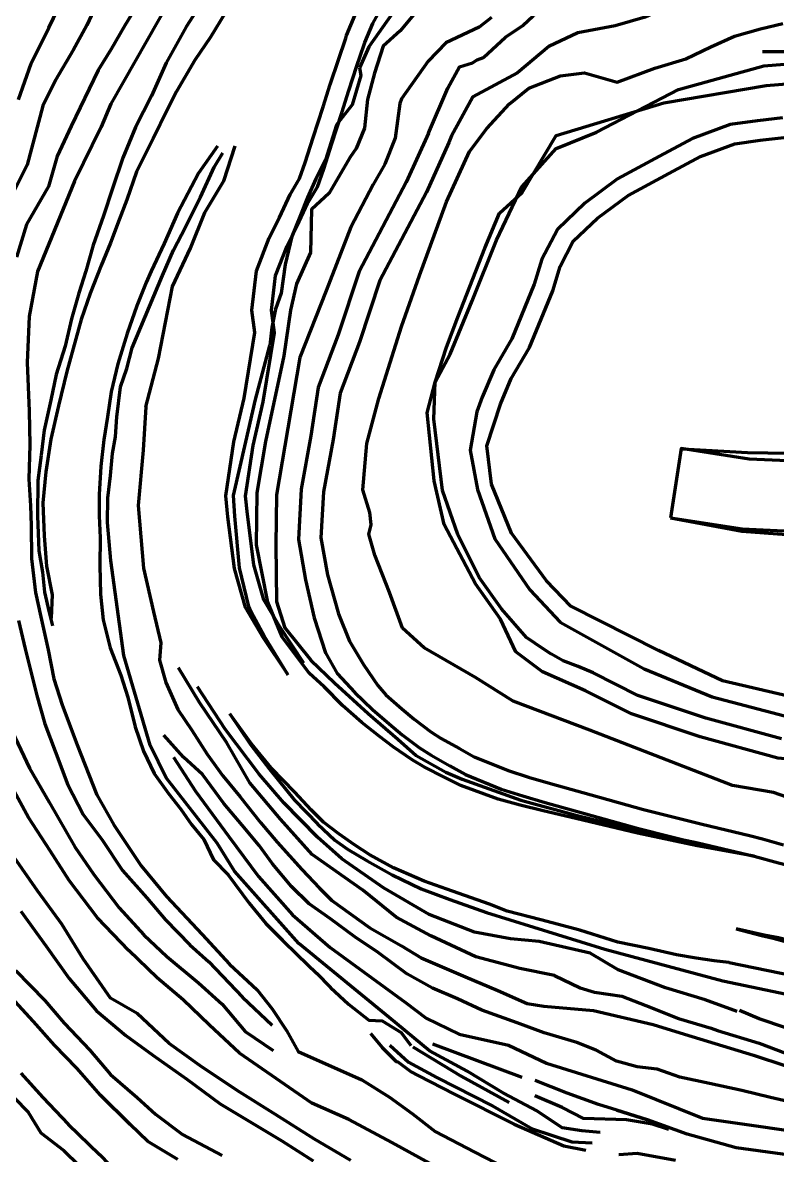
# Model space of a CAD drawing. Extents: x 334605 to 338795, y 3217454 to 3219673.
# Drawn here: x 334763.6 to 335033, y 3219003.6 to 3219407.8 of the extents above; entities that cross this region are included whole.
import ezdxf

# ---------------------------------------------------------------- set-up
doc = ezdxf.new("R2010")
doc.units = 0
doc.header["$MEASUREMENT"] = 0
for name, color, linetype, true_color in [('CREST', 5, 'Continuous', 0x0000ff), ('RAMP', 14, 'Continuous', 0xac0000), ('RED', 176, 'Continuous', 0x00008b), ('TOE', 94, 'Continuous', 0x00ac00)]:
    doc.layers.add(name, color=color, linetype=linetype, true_color=true_color)

msp = doc.modelspace()

# ---------------------------------------------------------------- linework, layer by layer
at = {"layer": 'CREST', "color": 5, "lineweight": 100, "true_color": 0x0000ff}
for points in [[(334805.842, 3219416.431, 1663.867), (334800.023, 3219406.882, 1663.695), (334795.171, 3219398.383, 1663.309), (334790.519, 3219390.845, 1664.332), (334780.926, 3219370.923, 1664.68), (334775.869, 3219360.172, 1664.994), (334772.815, 3219349.342, 1664.929), (334764.945, 3219335.773, 1664.044), (334761.391, 3219324.1, 1664.388)], [(334762.095, 3219380.389, 1679.013), (334766.603, 3219393.307, 1679.965), (334772.849, 3219406.017, 1681.055), (334777.982, 3219416.672, 1680.869)], [(334829.112, 3219417.591, 1649.054), (334821.93, 3219406.31, 1648.906), (334814.834, 3219393.536, 1648.738), (334809.567, 3219381.678, 1649.426), (334803.895, 3219370.502, 1648.887), (334799.378, 3219359.611, 1649.249), (334795.582, 3219348.688, 1648.825), (334792.401, 3219338.945, 1648.866), (334788.748, 3219328.397, 1648.781), (334786.059, 3219319.171, 1648.445), (334783.637, 3219311.308, 1648.549), (334780.984, 3219302.102, 1648.46), (334778.766, 3219292.402, 1647.705), (334775.493, 3219282.233, 1647.999), (334773.653, 3219273.116, 1648.262), (334771.299, 3219262.348, 1648.638), (334770.154, 3219253.524, 1648.297), (334769.011, 3219244.473, 1648.774), (334768.833, 3219231.794, 1648.872), (334769.357, 3219219.397, 1648.733), (334770.647, 3219211.707, 1648.711), (334771.394, 3219204.642, 1648.666), (334773.025, 3219197.377, 1648.679), (334774.166, 3219192.59, 1648.545)], [(334858.064, 3219175.394, 1633.41), (334849.437, 3219188.439, 1633.41), (334844.251, 3219197.115, 1633.41), (334843.14, 3219199.119, 1633.41), (334839.192, 3219213, 1633.41), (334836.862, 3219231.501, 1633.41), (334836.05, 3219239, 1633.41), (334838.933, 3219258.231, 1633.41), (334842.599, 3219273.871, 1633.41), (334846.435, 3219297.209, 1633.41), (334845.395, 3219305.183, 1633.41), (334847.013, 3219319.283, 1633.41), (334851.52, 3219331.072, 1633.41), (334855.219, 3219338.353, 1633.41), (334859.033, 3219346.559, 1633.41), (334862.384, 3219352.222, 1633.41), (334864.396, 3219357.945, 1633.41), (334867.321, 3219366.916, 1633.41), (334870.847, 3219377.841, 1633.41), (334873.35, 3219385.766, 1633.41), (334876.264, 3219394.598, 1633.41), (334878.872, 3219402.304, 1633.41), (334879.175, 3219403.219, 1633.41), (334882.241, 3219410.63, 1633.41)], [(334903.777, 3219411.455, 1621.672), (334898.36, 3219404.907, 1621.552), (334892.269, 3219399.429, 1621.274), (334889.13, 3219389.82, 1620.455), (334886.635, 3219380.41, 1620.445), (334885.61, 3219370.234, 1620.588), (334882.639, 3219362.888, 1620.518), (334880.461, 3219359.793, 1620.327), (334872.997, 3219346.967, 1619.981), (334866.702, 3219341.195, 1619.526), (334866.363, 3219325.807, 1619.168), (334861.365, 3219314.623, 1619.656), (334859.234, 3219305.242, 1618.41), (334856.842, 3219288.979, 1618.41), (334850.262, 3219258.332, 1618.41), (334847.14, 3219240.017, 1618.41), (334846.887, 3219221.447, 1618.41), (334851.01, 3219201.031, 1618.41), (334856.103, 3219188.616, 1618.41), (334865.883, 3219175.694, 1618.41)], [(334924.133, 3219393.45, 1607.013), (334925.842, 3219394.59, 1606.71), (334928.041, 3219395.434, 1606.21), (334935.872, 3219402.646, 1605.914), (334942.08, 3219406.781, 1605.864), (334945.771, 3219410.305, 1606.296), (334946.942, 3219411.289, 1606.103)], [(335046.195, 3219127.982, 1588.58), (335031.595, 3219133.094, 1588.41), (335016.956, 3219135.64, 1588.41), (334966.038, 3219155.371, 1588.41), (334938.619, 3219165.641, 1588.41), (334925.219, 3219174.104, 1588.41), (334906.883, 3219184.683, 1588.41), (334899.125, 3219191.736, 1588.41), (334894.541, 3219204.43, 1588.41), (334889.252, 3219217.83, 1588.41), (334887.136, 3219225.235, 1588.41), (334887.944, 3219228.68, 1588.41), (334887.489, 3219232.992, 1588.41), (334885.02, 3219241.103, 1588.41), (334886.432, 3219257.703, 1588.41), (334890.665, 3219273.727, 1588.41), (334898.828, 3219299.425, 1588.41), (334905.177, 3219317.565, 1588.41), (334914.885, 3219343.847, 1588.41), (334923.021, 3219361.805, 1588.41), (334929.297, 3219370.053, 1588.41), (334937.314, 3219378.898, 1588.41), (334944.224, 3219384.427, 1588.41), (334955.558, 3219388.849, 1588.41), (334964.127, 3219389.955, 1588.41), (334975.736, 3219386.638, 1588.41), (334989.281, 3219391.614, 1588.41), (335000.338, 3219394.931, 1588.41), (335009.185, 3219399.167, 1588.41), (335017.715, 3219403.035, 1588.41), (335027.006, 3219405.69, 1588.41), (335034.935, 3219407.573, 1588.41)], [(334980.936, 3219161.108, 1573.41), (334964.537, 3219169.327, 1573.41), (334949.178, 3219176.183, 1573.41), (334939.652, 3219183.235, 1573.41), (334934.098, 3219194.962, 1573.41), (334925.194, 3219207.6, 1573.41), (334913.997, 3219228.798, 1573.41), (334910.471, 3219244.313, 1573.41), (334908.003, 3219268.644, 1573.41), (334910.853, 3219279.553, 1573.41), (334916.213, 3219289.544, 1573.41), (334924.006, 3219308.593, 1573.41), (334932.664, 3219330.24, 1573.41), (334941.756, 3219349.288, 1573.41), (334954.04, 3219362.958, 1573.41), (334968.435, 3219368.716, 1573.41), (334997.636, 3219383.933, 1573.41), (335028.164, 3219392.407, 1573.41), (335068.063, 3219395.631, 1573.41)], [(334908.447, 3219368.408, 1606.347), (334915.359, 3219384.445, 1605.935), (334919.462, 3219392.083, 1606.397), (334924.133, 3219393.45, 1607.013)], [(335034.837, 3219373.84, 1558.14), (335025.927, 3219372.85, 1558.14), (335016.106, 3219371.46, 1558.14), (335002.689, 3219366.446, 1558.14), (334990.893, 3219360.192, 1558.14), (334975.899, 3219352.056, 1558.14), (334964.259, 3219343.401, 1558.14), (334954.444, 3219334.074, 1558.14), (334948.901, 3219323.451, 1558.14), (334946.167, 3219314.517, 1558.14), (334938.221, 3219295.055, 1558.41), (334931.729, 3219283.933, 1558.41), (334927.626, 3219274.222, 1558.41), (334925.745, 3219268.97, 1558.41), (334923.264, 3219255.249, 1558.41), (334925.871, 3219241.207, 1558.41), (334932.109, 3219223.628, 1558.41), (334944.584, 3219205.481, 1558.41), (334955.429, 3219193.831, 1558.41), (334985.482, 3219177.191, 1558.41), (335009.759, 3219167.249, 1558.41), (335035.463, 3219160.493, 1558.41)], [(334908.447, 3219368.408, 1606.347), (334900.512, 3219350.894, 1603.41), (334883.647, 3219318.993, 1603.41), (334876.247, 3219296.44, 1603.41), (334869.105, 3219277.625, 1603.41), (334866.492, 3219260.379, 1603.41), (334863.007, 3219241.39, 1603.41), (334861.974, 3219223.44, 1603.41), (334864.563, 3219209.012, 1603.41), (334867.65, 3219195.46, 1603.41), (334871.688, 3219182.921, 1603.41), (334871.688, 3219182.921, 1603.613), (334875.83, 3219175.592, 1603.81), (334882.134, 3219168.725, 1604.198), (334888.449, 3219162.717, 1604.382), (334894.355, 3219157.63, 1604.05), (334899.001, 3219153.727, 1603.534), (334905.285, 3219149.023, 1603.617), (334909.4, 3219146.362, 1603.535), (334916.059, 3219142.658, 1603.588), (334921.641, 3219139.53, 1603.769), (334934.431, 3219134.327, 1603.733), (334942.062, 3219131.877, 1603.845), (334950.081, 3219129.537, 1603.953), (334961.638, 3219126.3, 1604.351), (334983.365, 3219120.222, 1604.844), (335004.55, 3219114.913, 1605.37), (335024.746, 3219110.31, 1604.929)], [(334969.726, 3219011.734, 1668.862), (334963.171, 3219012.286, 1669.572), (334956.193, 3219013.404, 1669.367), (334947.111, 3219019.493, 1668.051), (334935.212, 3219025.809, 1666.613), (334922.255, 3219033.661, 1665.492), (334908.793, 3219040.937, 1664.203), (334894.398, 3219052.772, 1663.504), (334862.093, 3219079.182, 1660.479), (334839.187, 3219105.066, 1657.857), (334833.036, 3219115.062, 1657), (334814.849, 3219138.325, 1654.66), (334809.025, 3219149.927, 1654.027), (334799.694, 3219181.954, 1651.64), (334795.097, 3219215.917, 1648.568), (334793.83, 3219229.502, 1647.464), (334793.977, 3219238.245, 1647.033), (334794.866, 3219246.257, 1646.625), (334795.691, 3219254.137, 1646.246), (334796.71, 3219260.019, 1645.634), (334797.225, 3219267.161, 1644.947), (334798.541, 3219277.93, 1643.814), (334800.739, 3219284.439, 1643.277), (334802.656, 3219291.847, 1642.512), (334813.427, 3219317.644, 1640.589), (334817.418, 3219326.696, 1639.512), (334820.214, 3219332.088, 1638.922), (334827.033, 3219345.546, 1638.169), (334831.907, 3219356.266, 1637.648), (334834.988, 3219361.396, 1636.582)], [(334994.826, 3219231.156, 1543.41), (335020.34, 3219226.372, 1543.41), (335055.422, 3219223.714, 1543.41), (335093.161, 3219223.714, 1543.41), (335117.612, 3219224.777, 1543.41), (335141, 3219229.561, 1543.41), (335169.667, 3219231.239, 1543.41), (335193.306, 3219233.582, 1543.41), (335186.623, 3219273.046, 1543.41), (335142.386, 3219269.545, 1543.41), (335116.598, 3219265.988, 1543.41), (335087.019, 3219257.046, 1543.41), (335061.223, 3219253.95, 1543.41), (335044.026, 3219253.95, 1543.41), (335022.357, 3219254.294, 1543.41), (334999.078, 3219255.607, 1543.41), (334998.678, 3219255.857, 1543.41), (334994.826, 3219231.156, 1543.41)], [(334994.826, 3219231.156, 1543.41), (335020.34, 3219226.372, 1543.41), (335055.422, 3219223.714, 1543.41), (335093.161, 3219223.714, 1543.41), (335117.612, 3219224.777, 1543.41), (335141, 3219229.561, 1543.41), (335169.667, 3219231.239, 1543.41), (335193.306, 3219233.582, 1543.41), (335186.623, 3219273.046, 1543.41), (335142.386, 3219269.545, 1543.41), (335116.598, 3219265.988, 1543.41), (335087.019, 3219257.046, 1543.41), (335061.223, 3219253.95, 1543.41), (335044.026, 3219253.95, 1543.41), (335022.357, 3219254.294, 1543.41), (334999.078, 3219255.607, 1543.41), (334998.678, 3219255.857, 1543.41), (334994.826, 3219231.156, 1543.41)], [(334762.025, 3219194.469, 1663.818), (334764.45, 3219184.367, 1663.574), (334768.578, 3219167.662, 1663.644), (334771.444, 3219157.597, 1663.553), (334775.163, 3219147.884, 1663.667), (334779.687, 3219135.858, 1663.795), (334785.177, 3219125.254, 1663.994), (334791.926, 3219116.151, 1663.577), (334799.233, 3219105.303, 1664.294), (334807.906, 3219095.478, 1664.403), (334814.57, 3219087.646, 1664.427), (334823.289, 3219078.761, 1664.385), (334829.965, 3219072.638, 1663.851), (334841.993, 3219060.002, 1663.889), (334852.578, 3219050.072, 1662.956)], [(334953.443, 3219067.78, 1633.567), (334941.024, 3219070.236, 1633.63), (334925.392, 3219074.482, 1633.228), (334909.213, 3219081.983, 1633.518), (334896.846, 3219088.559, 1633.501), (334885.045, 3219098.181, 1633.92), (334866.965, 3219110.932, 1634.175), (334855.574, 3219123.552, 1634.001), (334844.681, 3219136.582, 1634.466), (334836.412, 3219150.833, 1633.432), (334826.677, 3219165.173, 1633.412), (334819.162, 3219177.563, 1633.178)], [(335024.746, 3219110.31, 1604.929), (335004.396, 3219114.099, 1607.164), (334982.996, 3219118.565, 1608.528), (334961.038, 3219123.775, 1609.988), (334949.355, 3219126.551, 1610.628), (334941.196, 3219128.581, 1611.243), (334933.3, 3219130.766, 1611.825), (334919.934, 3219135.575, 1613.056), (334913.999, 3219138.585, 1613.429), (334907.065, 3219142.081, 1614.035), (334902.557, 3219144.732, 1614.541), (334895.818, 3219149.353, 1615.137), (334890.869, 3219153.172, 1616.179), (334884.622, 3219158.123, 1617.185), (334877.794, 3219164.099, 1617.755), (334871.158, 3219170.77, 1618.174), (334865.883, 3219175.694, 1618.613)], [(335024.746, 3219110.31, 1604.929), (335004.396, 3219114.099, 1607.164), (334982.996, 3219118.565, 1608.528), (334961.038, 3219123.775, 1609.988), (334949.355, 3219126.551, 1610.628), (334941.196, 3219128.581, 1611.243), (334933.3, 3219130.766, 1611.825), (334919.934, 3219135.575, 1613.056), (334913.999, 3219138.585, 1613.429), (334907.065, 3219142.081, 1614.035), (334902.557, 3219144.732, 1614.541), (334895.818, 3219149.353, 1615.137), (334890.869, 3219153.172, 1616.179), (334884.622, 3219158.123, 1617.185), (334877.794, 3219164.099, 1617.755), (334871.158, 3219170.77, 1618.174), (334865.883, 3219175.694, 1618.613)], [(334837.482, 3219161.203, 1618.41), (334844.945, 3219150.204, 1618.41), (334851.688, 3219141.426, 1618.41), (334860.614, 3219130.383, 1618.41), (334868.831, 3219121.946, 1618.41), (334875.056, 3219116.032, 1618.41), (334879.57, 3219112.919, 1618.41), (334886.574, 3219108.717, 1618.41), (334895.445, 3219103.736, 1618.41), (334905.873, 3219098.756, 1618.41), (334916.093, 3219094.858, 1618.41), (334929.12, 3219090.268, 1618.41), (334971.369, 3219077.21, 1618.41), (335013.509, 3219065.825, 1618.41), (335046.481, 3219059.024, 1618.41)], [(335042.396, 3219021.477, 1648.252), (335030.506, 3219024.242, 1648.13), (335020.256, 3219026.74, 1647.948), (335008.793, 3219029.274, 1647.419), (334998.194, 3219031.475, 1647.247), (334990.075, 3219034.308, 1646.644), (334982.909, 3219035.149, 1647.136), (334975.545, 3219037.181, 1647.788), (334968.239, 3219041.128, 1647.869), (334961.349, 3219043.812, 1647.172), (334949.768, 3219047.322, 1647.948), (334940.08, 3219050.83, 1648.321), (334927.437, 3219055.375, 1648.14), (334918.842, 3219059.426, 1647.733), (334909.921, 3219063.244, 1647.133), (334900.685, 3219068.418, 1646.87), (334890.483, 3219075.968, 1646.214), (334882.115, 3219081.58, 1645.981), (334873.47, 3219087.949, 1646.325), (334865.799, 3219093.339, 1646.749), (334859.483, 3219099.556, 1647.004), (334852.725, 3219107.613, 1647.079), (334848.008, 3219114.176, 1647.461), (334841.956, 3219121.472, 1647.941), (334835.353, 3219129.162, 1648.067), (334827.791, 3219139.529, 1648.11), (334821.001, 3219145.701, 1649.508), (334813.9, 3219153.558, 1650.586)], [(334908.813, 3219000.743, 1679.164), (334895.4, 3219008.231, 1678.963), (334879.97, 3219016.393, 1678.521), (334866.787, 3219022.221, 1678.375), (334854.056, 3219031.01, 1678.743), (334840.921, 3219040.029, 1678.57), (334830.197, 3219050.176, 1678.671), (334820.875, 3219059.07, 1678.96), (334811.577, 3219066.929, 1679.147), (334801.487, 3219076.749, 1679.813), (334790.29, 3219088.371, 1679.268), (334780.17, 3219101.633, 1679.031), (334773.361, 3219112.26, 1679.3), (334765.698, 3219124.217, 1678.544), (334759.029, 3219136.402, 1678.658)], [(334762.911, 3219090.75, 1695.353), (334771.935, 3219078.188, 1694.792), (334780.167, 3219066.741, 1694.91), (334789.876, 3219055.109, 1694.794), (334800.395, 3219046.383, 1694.447), (334809.984, 3219039.347, 1694.188), (334822.191, 3219030.803, 1694.318), (334834.113, 3219021.999, 1694.073), (334845.986, 3219014.837, 1694.117), (334856.072, 3219008.765, 1694.471), (334867.208, 3219001.603, 1694.104)], [(335018.302, 3219084.453, 1603.41), (335027.286, 3219082.004, 1603.41), (335031.466, 3219081.051, 1603.41), (335037.564, 3219079.433, 1603.41)], [(334953.443, 3219067.78, 1633.567), (334962.582, 3219063.329, 1634.347), (334967.658, 3219061.886, 1633.878), (334977.415, 3219060.36, 1633.769), (334986.08, 3219057.027, 1633.582), (334997.664, 3219052.472, 1633.522), (335009.297, 3219048.961, 1633.396)], [(334818.931, 3219002.115, 1708.537), (334808.262, 3219008.541, 1708.752), (334801.926, 3219014.549, 1709.133), (334791.364, 3219025.052, 1709.025), (334782.928, 3219034.696, 1709.012), (334774.936, 3219042.95, 1709.027), (334767.374, 3219051.363, 1708.766), (334758.141, 3219061.414, 1708.282)], [(335009.297, 3219048.961, 1633.396), (335011.548, 3219048.194, 1633.393), (335026.5, 3219043.62, 1633.215), (335035.868, 3219040.112, 1633.338), (335049.334, 3219037.314, 1632.785), (335064.969, 3219034.533, 1632.585), (335081.31, 3219032.199, 1632.525), (335095.118, 3219032.097, 1632.906)], [(334894.582, 3219042.965, 1664.108), (334901.303, 3219036.804, 1664.693), (334911.424, 3219031.386, 1665.446), (334931.291, 3219021.287, 1666.707), (334945.446, 3219013.051, 1667.954), (334959.656, 3219008.426, 1669.424), (334966.904, 3219008.092, 1668.959)], [(334894.582, 3219042.965, 1664.108), (334901.303, 3219036.804, 1664.693), (334911.424, 3219031.386, 1665.446), (334931.291, 3219021.287, 1666.707), (334945.446, 3219013.051, 1667.954), (334959.656, 3219008.426, 1669.424), (334966.904, 3219008.092, 1668.959)], [(334894.582, 3219042.965, 1664.108), (334901.303, 3219036.804, 1664.693), (334911.424, 3219031.386, 1665.446), (334931.291, 3219021.287, 1666.707), (334945.446, 3219013.051, 1667.954), (334959.656, 3219008.426, 1669.424), (334966.904, 3219008.092, 1668.959)], [(334894.582, 3219042.965, 1664.108), (334901.303, 3219036.804, 1664.693), (334911.424, 3219031.386, 1665.446), (334931.291, 3219021.287, 1666.707), (334945.446, 3219013.051, 1667.954), (334959.656, 3219008.426, 1669.424), (334966.904, 3219008.092, 1668.959)], [(334909.886, 3219043.43, 1662.171), (334941.773, 3219031.533, 1662.675)], [(335055.318, 3219000.985, 1663.403), (335034.826, 3219004.003, 1663.211), (335018.279, 3219006.276, 1663.558), (335000.789, 3219011.193, 1664.218), (334986.582, 3219016.215, 1663.575), (334975.651, 3219019.69, 1663.367), (334969.174, 3219021.697, 1663.301), (334957.936, 3219025.731, 1662.792), (334946.573, 3219030.327, 1662.422)], [(334755.78, 3219029.001, 1724.012), (334765.514, 3219019.037, 1723.267), (334770.091, 3219011.659, 1723.674), (334778.208, 3219005.305, 1723.152), (334794.863, 3218989.061, 1723.357)], [(334975.651, 3219019.69, 1663.367), (334986.582, 3219016.215, 1663.575)], [(334975.651, 3219019.69, 1663.367), (334986.582, 3219016.215, 1663.575)], [(334975.651, 3219019.69, 1663.367), (334986.582, 3219016.215, 1663.575)], [(334975.651, 3219019.69, 1663.367), (334986.582, 3219016.215, 1663.575)]]:
    msp.add_polyline3d(points, dxfattribs=at)
at = {"layer": 'RAMP', "color": 14, "lineweight": 100, "true_color": 0xac0000}
for points in [[(334994.826, 3219231.156, 1543.41), (335020.443, 3219227.161, 1541.329), (335055.492, 3219225.585, 1538.513), (335093.095, 3219226.74, 1535.494), (335117.149, 3219228.536, 1533.558), (335140.414, 3219234.04, 1531.639), (335169.551, 3219236.625, 1529.291), (335180.434, 3219238.073, 1528.41), (335177.138, 3219262.855, 1528.41), (335166.797, 3219261.479, 1529.281), (335136.411, 3219258.783, 1531.827), (335113.317, 3219253.319, 1533.808), (335091.781, 3219251.712, 1535.61), (335055.67, 3219250.603, 1538.626), (335022.938, 3219252.074, 1541.361), (334998.678, 3219255.857, 1543.41), (334994.826, 3219231.156, 1543.41)], [(335015.738, 3219072.468, 1603.41), (335010.4, 3219073.03, 1603.657), (335003.974, 3219074.019, 1603.92), (334996.915, 3219075.137, 1604.518), (334987.083, 3219077.384, 1605.368), (334976.049, 3219079.675, 1606.079), (334962.448, 3219083.924, 1607.389), (334948.515, 3219087.676, 1608.403), (334936.566, 3219090.756, 1609.279), (334930.19, 3219093.26, 1609.45), (334917.013, 3219097.917, 1610.579), (334906.846, 3219101.45, 1611.491), (334895.93, 3219106.225, 1612.538), (334887.502, 3219110.861, 1613.206), (334882.024, 3219114.372, 1613.594), (334876.406, 3219118.305, 1614.076), (334870.928, 3219122.519, 1614.606), (334866.573, 3219126.874, 1615.003), (334860.674, 3219133.195, 1615.617), (334852.329, 3219141.931, 1616.645), (334845.306, 3219150.464, 1617.446), (334837.482, 3219161.203, 1618.41)], [(335024.746, 3219110.31, 1603.41), (335033.349, 3219108, 1602.856), (335039.997, 3219106.28, 1602.394), (335048.001, 3219104.572, 1601.919), (335054.757, 3219103.25, 1601.29), (335062.23, 3219102.045, 1600.695), (335070.547, 3219100.96, 1600.135), (335080.654, 3219099.735, 1598.905), (335093.957, 3219098.606, 1597.842), (335103.115, 3219097.753, 1597.24), (335115.253, 3219097.274, 1595.815), (335139.351, 3219095.417, 1594.508), (335156.331, 3219094.408, 1593.554), (335174.657, 3219093.736, 1591.049), (335189.72, 3219093.58, 1589.785), (335201.485, 3219094.079, 1588.81), (335206.284, 3219094.68, 1588.41)], [(335202.692, 3219069.562, 1588.41), (335200.09, 3219069.357, 1588.867), (335190.814, 3219068.604, 1589.862), (335174.802, 3219067.881, 1591.111), (335143.117, 3219068.447, 1593.58), (335130.817, 3219069.286, 1594.541), (335115.147, 3219070.573, 1595.766), (335097.991, 3219071.639, 1597.105), (335090.312, 3219072.255, 1597.705), (335076.946, 3219073.543, 1598.752), (335061.561, 3219075.507, 1599.96), (335054.102, 3219076.614, 1600.548), (335045.993, 3219078.166, 1601.191), (335038.194, 3219080.013, 1601.816), (335033.332, 3219081.23, 1602.305), (335028.271, 3219082.215, 1602.841), (335018.302, 3219084.453, 1603.41)]]:
    msp.add_polyline3d(points, dxfattribs=at)
at = {"layer": 'RED', "color": 176, "lineweight": 100, "true_color": 0x00008b}
msp.add_polyline3d([(335234.457, 3219147.555, 1573.41), (335192.678, 3219150.341, 1573.41), (335168.605, 3219151.304, 1573.41), (335143.953, 3219151.064, 1573.41), (335119.502, 3219149.133, 1573.41), (335093.803, 3219146.491, 1573.41), (335057.523, 3219143.216, 1573.41), (335033.186, 3219145.376, 1573.41), (335005.435, 3219152.926, 1573.41), (334980.936, 3219161.108, 1573.41)], dxfattribs=at)
msp.add_polyline3d([(335234.457, 3219147.555, 1573.41), (335192.678, 3219150.341, 1573.41), (335168.605, 3219151.304, 1573.41), (335143.953, 3219151.064, 1573.41), (335119.502, 3219149.133, 1573.41), (335093.803, 3219146.491, 1573.41), (335057.523, 3219143.216, 1573.41), (335033.186, 3219145.376, 1573.41), (335005.435, 3219152.926, 1573.41), (334980.936, 3219161.108, 1573.41)], dxfattribs=at)
at = {"layer": 'TOE', "color": 94, "lineweight": 100, "true_color": 0x00ac00}
for points in [[(334961.428, 3219444.409, 1619.98), (334953.641, 3219440.834, 1620.171), (334942.242, 3219435.314, 1620.485), (334930.33, 3219434.034, 1620.99), (334915.075, 3219428.709, 1621.443), (334906.706, 3219417.996, 1621.07), (334895.431, 3219410.984, 1620.897), (334887.08, 3219399.208, 1620.878), (334883.782, 3219391.692, 1620.994)], [(335034.94, 3219428.381, 1590.275), (335024.276, 3219422.535, 1590.503), (335010.237, 3219419.602, 1590.928), (334996.333, 3219414.733, 1591.242), (334985.796, 3219409.753, 1591.93), (334975.108, 3219406.671, 1592.92), (334961.752, 3219404.181, 1595.276)], [(334791.278, 3219417.256, 1664.652), (334786.442, 3219406.992, 1664.653), (334781.621, 3219398.052, 1664.65), (334775.319, 3219387.324, 1664.917), (334770.722, 3219378.165, 1664.591), (334765.145, 3219357.119, 1664.971), (334759.689, 3219346.167, 1664.474)], [(334816.559, 3219416.844, 1648.014), (334795.064, 3219378.918, 1648.197), (334791.631, 3219370.648, 1647.918), (334782.048, 3219351.304, 1648.313), (334768.85, 3219319.068, 1647.725), (334765.844, 3219302.931, 1647.958), (334765.121, 3219286.514, 1648.037), (334765.909, 3219269.138, 1648.29), (334766.161, 3219257.192, 1648.287), (334765.763, 3219244.962, 1648.522), (334766.354, 3219235.371, 1648.725), (334766.609, 3219228.358, 1648.651), (334766.765, 3219216.565, 1648.49), (334768.205, 3219204.473, 1648.415), (334770.017, 3219195.796, 1648.537), (334772.619, 3219183.972, 1649.005), (334774.715, 3219173.605, 1649.23), (334777.714, 3219164.436, 1649.947), (334782.97, 3219150.047, 1650.378), (334790.035, 3219132.286, 1651.769), (334796.088, 3219121.555, 1652.448), (334805.889, 3219106.928, 1653.32), (334814.874, 3219095.953, 1654.207), (334827.651, 3219082.426, 1655.602), (334837.354, 3219071.817, 1656.7), (334847.273, 3219062.615, 1657.961), (334852.619, 3219055.867, 1658.62), (334857.709, 3219048.152, 1659.53), (334861.915, 3219040.695, 1659.95), (334884.653, 3219030.55, 1662.274), (334894.466, 3219024.3, 1662.886), (334902.708, 3219018.463, 1663.483), (334910.845, 3219012.149, 1664.218), (334924.965, 3219004.776, 1665.203), (334935.994, 3218999.054, 1666.156)], [(334863.903, 3219179.255, 1618.41), (334855.364, 3219192.167, 1618.41), (334850.318, 3219200.609, 1618.41), (334849.653, 3219201.809, 1618.41), (334846.071, 3219214.403, 1618.41), (334843.815, 3219232.315, 1618.41), (334843.107, 3219238.856, 1618.41), (334845.813, 3219256.911, 1618.41), (334849.468, 3219272.503, 1618.41), (334853.51, 3219297.091, 1618.41), (334852.447, 3219305.238, 1618.41), (334853.867, 3219317.608, 1618.41), (334857.928, 3219328.229, 1618.41), (334861.515, 3219335.292, 1618.41), (334865.234, 3219343.293, 1618.41), (334868.76, 3219349.25, 1618.41), (334871.026, 3219355.699, 1618.41), (334873.979, 3219364.756, 1618.41), (334877.515, 3219375.712, 1618.41), (334880.012, 3219383.615, 1618.41), (334882.903, 3219392.379, 1618.41), (334885.51, 3219400.082, 1618.41), (334885.74, 3219400.778, 1618.41), (334888.54, 3219407.546, 1618.41), (334892.309, 3219414.154, 1618.41)], [(334835.933, 3219411.485, 1634.591), (334830.663, 3219402.629, 1634.497), (334825.026, 3219394.427, 1634.633), (334818.498, 3219383.293, 1634.563), (334815.324, 3219376.93, 1634.627), (334810.103, 3219366.469, 1634.637), (334804.17, 3219354.589, 1635.298), (334800.736, 3219344.581, 1636.084), (334798.026, 3219337.457, 1636.921), (334794.973, 3219329.294, 1637.599), (334791.647, 3219321.162, 1638.45), (334787.631, 3219311.166, 1639.453), (334784.486, 3219301.962, 1639.868), (334782.538, 3219294.998, 1640.539), (334779.322, 3219283.373, 1641.416), (334776.32, 3219271.121, 1642.251), (334773.652, 3219259.242, 1642.965), (334771.802, 3219247.566, 1644.038), (334770.781, 3219236.443, 1644.628), (334771.298, 3219224.744, 1645.261), (334772.112, 3219213.915, 1645.988), (334774.11, 3219203.603, 1646.743), (334773.78, 3219195.343, 1647.982)], [(334930.983, 3219409.643, 1606.551), (334926.529, 3219406.234, 1606.55), (334914.641, 3219400.617, 1607.043), (334908.367, 3219394.051, 1606.723), (334898.836, 3219380.615, 1606.412), (334898.184, 3219379.007, 1606.175), (334896.514, 3219366.582, 1606.153), (334892.867, 3219357.374, 1606.616), (334888.677, 3219350.106, 1605.474), (334880.772, 3219334.85, 1605.383), (334871.883, 3219312.079, 1603.41), (334862.508, 3219288.388, 1603.41), (334857.113, 3219256.866, 1603.41), (334854.132, 3219239.378, 1603.41), (334853.888, 3219221.453, 1603.41), (334854.197, 3219201.276, 1603.41), (334857.149, 3219191.891, 1603.41), (334866.471, 3219180.333, 1603.525), (334874.931, 3219172.282, 1603.616), (334886.94, 3219161.228, 1603.743), (334897.448, 3219152.085, 1603.852), (334903.998, 3219146.353, 1603.919), (334914.643, 3219140.349, 1604.015), (334920.51, 3219137.893, 1604.065), (334941.39, 3219130.387, 1604.239), (334961.45, 3219124.929, 1604.404), (334982.602, 3219119.743, 1604.579), (335004.573, 3219115.103, 1604.76), (335024.746, 3219110.31, 1604.929)], [(334961.752, 3219404.181, 1595.276), (334951.356, 3219399.311, 1595.672), (334940.207, 3219389.893, 1596.321), (334924.26, 3219381.343, 1595.979), (334916.592, 3219367.476, 1597.724), (334915.734, 3219365.106, 1588.4), (334907.698, 3219347.37, 1588.4), (334891.037, 3219315.854, 1588.4), (334883.792, 3219293.772, 1588.4), (334876.887, 3219275.584, 1588.4), (334874.383, 3219259.057, 1588.4), (334870.966, 3219240.434, 1588.4), (334870.015, 3219223.923, 1588.4), (334872.367, 3219210.815, 1588.4), (334876.324, 3219196.879, 1588.4), (334880.254, 3219187.052, 1588.4), (334885.214, 3219178.733, 1588.4), (334890.295, 3219171.306, 1588.4), (334893.149, 3219167.908, 1589.382), (334898.891, 3219162.962, 1589.05), (334903.353, 3219159.213, 1588.534), (334909.288, 3219154.771, 1588.617), (334913.006, 3219152.366, 1588.535), (334919.471, 3219148.77, 1588.588), (334924.682, 3219145.85, 1588.769), (334936.824, 3219140.911, 1588.733), (334944.113, 3219138.57, 1588.845), (334952.006, 3219136.267, 1588.953), (334963.524, 3219133.041, 1589.351), (334985.16, 3219126.989, 1589.844), (335006.123, 3219121.735, 1590.37), (335023.08, 3219117.774, 1589.929), (335027.704, 3219116.577, 1588.41), (335035.169, 3219114.408, 1588.58)], [(334961.752, 3219404.181, 1595.276), (334951.356, 3219399.311, 1595.672), (334940.207, 3219389.893, 1596.321), (334924.26, 3219381.343, 1595.979), (334916.592, 3219367.476, 1597.724), (334915.734, 3219365.106, 1588.4), (334907.698, 3219347.37, 1588.4), (334891.037, 3219315.854, 1588.4), (334883.792, 3219293.772, 1588.4), (334876.887, 3219275.584, 1588.4), (334874.383, 3219259.057, 1588.4), (334870.966, 3219240.434, 1588.4), (334870.015, 3219223.923, 1588.4), (334872.367, 3219210.815, 1588.4), (334876.324, 3219196.879, 1588.4), (334880.254, 3219187.052, 1588.4), (334885.214, 3219178.733, 1588.4), (334890.295, 3219171.306, 1588.4), (334893.149, 3219167.908, 1589.382), (334898.891, 3219162.962, 1589.05), (334903.353, 3219159.213, 1588.534), (334909.288, 3219154.771, 1588.617), (334913.006, 3219152.366, 1588.535), (334919.471, 3219148.77, 1588.588), (334924.682, 3219145.85, 1588.769), (334936.824, 3219140.911, 1588.733), (334944.113, 3219138.57, 1588.845), (334952.006, 3219136.267, 1588.953), (334963.524, 3219133.041, 1589.351), (334985.16, 3219126.989, 1589.844), (335006.123, 3219121.735, 1590.37), (335023.08, 3219117.774, 1589.929), (335027.704, 3219116.577, 1588.41), (335035.169, 3219114.408, 1588.58)], [(335027.615, 3219397.524, 1572.652), (335036.782, 3219397.613, 1572.692), (335045.839, 3219398.209, 1573.067)], [(334883.782, 3219391.692, 1620.994), (334884.228, 3219389.004, 1620.542), (334881.2, 3219378.477, 1620.558), (334875.643, 3219371.415, 1620.414), (334871.624, 3219358.925, 1620.009), (334868.206, 3219352.123, 1619.973), (334865.279, 3219345.474, 1619.954), (334862.72, 3219339.194, 1619.832), (334859.706, 3219331.518, 1619.565), (334857.235, 3219321.582, 1619.934), (334855.874, 3219311.362, 1620.089), (334853.804, 3219305.636, 1620.985), (334852.49, 3219299.106, 1620.926), (334851.801, 3219292.593, 1620.888)], [(334883.782, 3219391.692, 1620.994), (334884.228, 3219389.004, 1620.542), (334881.2, 3219378.477, 1620.558), (334875.643, 3219371.415, 1620.414), (334871.624, 3219358.925, 1620.009), (334868.206, 3219352.123, 1619.973), (334865.279, 3219345.474, 1619.954), (334862.72, 3219339.194, 1619.832), (334859.706, 3219331.518, 1619.565), (334857.235, 3219321.582, 1619.934), (334855.874, 3219311.362, 1620.089), (334853.804, 3219305.636, 1620.985), (334852.49, 3219299.106, 1620.926), (334851.801, 3219292.593, 1620.888)], [(335034.424, 3219152.294, 1558.41), (335007.464, 3219159.628, 1558.41), (334983.154, 3219167.748, 1558.41), (334967.173, 3219175.813, 1558.41), (334961.857, 3219178.103, 1558.41), (334956.522, 3219180.129, 1558.41), (334952.06, 3219182.587, 1558.41), (334949.349, 3219184.313, 1558.41), (334943.423, 3219188.353, 1558.41), (334934.483, 3219198.688, 1558.41), (334926.567, 3219209.771, 1558.41), (334918.886, 3219225.153, 1558.41), (334913.382, 3219240.816, 1558.41), (334910.358, 3219266.307, 1558.41), (334910.853, 3219279.553, 1558.41), (334914.82, 3219292.084, 1558.41), (334918.964, 3219302.694, 1558.41), (334928.547, 3219327.331, 1558.41), (334933.824, 3219339.819, 1558.41), (334941.875, 3219347.204, 1558.41), (334953.962, 3219367.627, 1558.41), (334992.462, 3219379.218, 1558.41), (335029.036, 3219385.454, 1558.41), (335068.315, 3219388.628, 1558.41)], [(335036.878, 3219167.503, 1543.41), (335013.353, 3219172.979, 1543.41), (334990.57, 3219183.791, 1543.41), (334959.29, 3219199.624, 1543.41), (334950.539, 3219208.6, 1543.41), (334938.063, 3219225.613, 1543.41), (334930.974, 3219243.192, 1543.41), (334929.312, 3219256.866, 1543.41), (334934.15, 3219271.677, 1543.41), (334938.002, 3219280.793, 1543.41), (334944.515, 3219291.952, 1543.41), (334952.768, 3219312.165, 1543.41), (334955.406, 3219320.785, 1543.41), (334960.111, 3219329.803, 1543.41), (334968.775, 3219338.036, 1543.41), (334979.676, 3219346.141, 1543.41), (334994.202, 3219354.023, 1543.41), (335005.566, 3219360.048, 1543.41), (335017.842, 3219364.636, 1543.41), (335026.804, 3219365.904, 1543.41), (335035.441, 3219366.864, 1543.41)], [(334833.076, 3219363.717, 1634.743), (334826.374, 3219354.136, 1634.848), (334818.794, 3219339.907, 1635.986), (334814.099, 3219329.043, 1636.862), (334809.469, 3219319.133, 1637.76), (334807.61, 3219315.089, 1638.156), (334804.363, 3219306.758, 1639.033), (334800.868, 3219296.926, 1639.91), (334797.543, 3219286.085, 1640.834), (334795.128, 3219276.106, 1641.651), (334793.798, 3219267.159, 1642.551), (334792.556, 3219258.903, 1643.127), (334791.484, 3219249.409, 1643.981), (334790.852, 3219239.407, 1644.769), (334790.871, 3219231.776, 1645.205), (334791.288, 3219223.959, 1645.938), (334791.073, 3219214.148, 1646.484), (334791.377, 3219203.877, 1647.342), (334792.281, 3219194.774, 1648.086), (334794.806, 3219184.717, 1648.972), (334798.567, 3219174.93, 1649.839), (334801.059, 3219167.156, 1650.311), (334803.757, 3219156.502, 1650.972), (334806.736, 3219147.896, 1651.731), (334810.456, 3219139.879, 1652.424), (334815.66, 3219132.741, 1652.992), (334820.05, 3219127.193, 1653.211), (334823.869, 3219121.664, 1653.625), (334828.228, 3219116.274, 1654.219), (334831.747, 3219109.091, 1654.869), (334836.975, 3219103.666, 1655.358), (334844.364, 3219093.569, 1656.266), (334850.381, 3219086.362, 1657.093), (334856.366, 3219080.382, 1657.806), (334861.659, 3219075.203, 1658.459), (334868.496, 3219068.564, 1659.312), (334873.478, 3219063.514, 1659.977), (334879.887, 3219057.587, 1660.827), (334887.198, 3219051.8, 1661.471), (334891.86, 3219051.602, 1661.69), (334898.686, 3219047.399, 1661.963), (334902.135, 3219042.74, 1662.223)], [(334807.539, 3219270.708, 1633.963), (334812.006, 3219288.02, 1633.534), (334817.108, 3219313.639, 1633.527), (334823.512, 3219327.368, 1633.438), (334828.646, 3219340.065, 1633.643), (334835.369, 3219351.351, 1633.426), (334839.463, 3219363.879, 1633.636)], [(334858.347, 3219174.975, 1618.41), (334849.945, 3219188.731, 1618.41), (334845.146, 3219197.542, 1618.41), (334844.276, 3219199.489, 1618.41), (334840.978, 3219213.296, 1618.41), (334839.347, 3219231.705, 1618.41), (334838.812, 3219239.145, 1618.41), (334843.241, 3219258.251, 1619.294), (334846.737, 3219273.313, 1619.99), (334851.801, 3219292.593, 1620.888)], [(334858.347, 3219174.975, 1618.41), (334849.945, 3219188.731, 1618.41), (334845.146, 3219197.542, 1618.41), (334844.276, 3219199.489, 1618.41), (334840.978, 3219213.296, 1618.41), (334839.347, 3219231.705, 1618.41), (334838.812, 3219239.145, 1618.41), (334843.241, 3219258.251, 1619.294), (334846.737, 3219273.313, 1619.99), (334851.801, 3219292.593, 1620.888)], [(334807.539, 3219270.708, 1633.963), (334806.622, 3219255.3, 1633.889), (334804.824, 3219235.58, 1633.713), (334806.744, 3219213.119, 1632.946), (334810.324, 3219197.551, 1632.686), (334812.925, 3219186.541, 1633.326)], [(334812.925, 3219186.541, 1633.326), (334812.384, 3219180.314, 1633.886), (334814.628, 3219172.307, 1633.999), (334818.997, 3219162.672, 1633.858), (334823.953, 3219155.372, 1633.697), (334829.48, 3219146.738, 1633.859), (334834.961, 3219139.047, 1634.124), (334841.265, 3219131.588, 1634.539), (334848.514, 3219122.391, 1634.623), (334854.407, 3219115.335, 1634.553), (334863.272, 3219105.647, 1634.337), (334869.477, 3219098.961, 1634.575), (334873.913, 3219094.503, 1634.375), (334887.482, 3219084.746, 1634.344), (334898.752, 3219078.421, 1634.227), (334905.77, 3219074.123, 1634.173), (334921.674, 3219067.301, 1634.136), (334933.187, 3219062.379, 1633.461), (334943.694, 3219057.782, 1633.417), (334949.574, 3219056.884, 1633.509), (334967.316, 3219055.236, 1633.346), (334988.651, 3219050.329, 1633.085), (334999.788, 3219046.896, 1632.965), (335024.42, 3219039.302, 1632.981), (335047.489, 3219031.767, 1632.868)], [(334966.178, 3219075.77, 1621.159), (334947.968, 3219079.891, 1621.768), (334937.731, 3219080.825, 1622.967), (334924.89, 3219083.237, 1623.366), (334908.628, 3219089.535, 1623.412), (334892.393, 3219099.102, 1624.35), (334877.474, 3219109.366, 1625.263), (334868.798, 3219117.11, 1625.968), (334856.744, 3219129.424, 1626.897), (334847.996, 3219139.676, 1628.056), (334835.81, 3219155.687, 1629.322), (334825.999, 3219170.79, 1630.888)], [(334966.178, 3219075.77, 1621.159), (334947.968, 3219079.891, 1621.768), (334937.731, 3219080.825, 1622.967), (334924.89, 3219083.237, 1623.366), (334908.628, 3219089.535, 1623.412), (334892.393, 3219099.102, 1624.35), (334877.474, 3219109.366, 1625.263), (334868.798, 3219117.11, 1625.968), (334856.744, 3219129.424, 1626.897), (334847.996, 3219139.676, 1628.056), (334835.81, 3219155.687, 1629.322), (334825.999, 3219170.79, 1630.888)], [(334758.718, 3219157.074, 1663.422), (334766.045, 3219141.797, 1662.992), (334773.017, 3219129.646, 1663.274), (334782.242, 3219113.712, 1662.907), (334788.982, 3219103.776, 1663.196), (334798.038, 3219091.908, 1663.265), (334806.795, 3219082.323, 1663.313), (334815.018, 3219074.564, 1663.215), (334826.324, 3219065.134, 1663.047), (334834.77, 3219057.526, 1663.369), (334842.935, 3219047.84, 1662.664), (334853.038, 3219041.067, 1661.997)], [(334817.382, 3219145.712, 1650.64), (334825.214, 3219133.563, 1649.683), (334837.216, 3219117.386, 1649.515), (334847.72, 3219103.059, 1649.522), (334859.889, 3219089.373, 1649.227), (334873.345, 3219077.714, 1649.139), (334900.221, 3219058.187, 1648.826), (334907.59, 3219052.495, 1648.971), (334919.348, 3219046.885, 1648.966), (334936.974, 3219042.872, 1648.766), (334950.503, 3219036.442, 1648.854), (334981.192, 3219026.954, 1648.341), (335006.214, 3219016.857, 1648.064), (335053.66, 3219010.127, 1647.821), (335070.202, 3219006.335, 1647.711), (335086.377, 3219004.898, 1647.834), (335114.774, 3219000.492, 1648.027), (335131.358, 3219001.227, 1648.055), (335143.865, 3219000.259, 1648.71), (335152.706, 3219000.146, 1648.882), (335179.005, 3218996.19, 1649.74), (335197.147, 3218995.362, 1650.188), (335213.473, 3218993.555, 1650.359), (335235.662, 3218992.762, 1648.65)], [(334880.705, 3219001.706, 1678.941), (334867.742, 3219009.317, 1678.769), (334853.79, 3219018.18, 1678.167), (334840.096, 3219026.749, 1679.041), (334826.866, 3219035.603, 1679.174), (334815.815, 3219043.527, 1679.721), (334804.458, 3219054.266, 1679.412), (334794.873, 3219059.652, 1679.372), (334785.138, 3219073.778, 1679.323), (334777.515, 3219086.081, 1679.285), (334768.897, 3219097.997, 1679.541), (334760.653, 3219109.812, 1679.7)], [(335018.606, 3219054.951, 1620.172), (335007.193, 3219059.101, 1620.141), (334993.078, 3219063.317, 1620.643), (334976.134, 3219069.792, 1620.944), (334966.178, 3219075.77, 1621.159)], [(335015.738, 3219072.468, 1603.41), (335047.648, 3219065.93, 1603.41), (335075.565, 3219062.244, 1603.41), (335106.404, 3219058.113, 1603.41), (335151.523, 3219053.144, 1603.41), (335194.348, 3219049.004, 1603.41), (335232.362, 3219046.508, 1603.41), (335253.131, 3219046.019, 1603.41), (335280.058, 3219045.964, 1603.41), (335305.995, 3219042.842, 1603.41), (335330.343, 3219038.55, 1603.41), (335352.356, 3219032.317, 1603.41), (335375.431, 3219025.202, 1603.41), (335398.93, 3219017.434, 1603.41), (335423.801, 3219006.541, 1603.41), (335449.129, 3218992.753, 1603.41), (335464.555, 3218983.853, 1603.41), (335482.362, 3218973.782, 1603.41), (335504.004, 3218963.4, 1603.41), (335520.179, 3218955.822, 1603.41), (335536.638, 3218949.388, 1603.41), (335561.151, 3218936.073, 1603.41), (335604.021, 3218909.518, 1603.41), (335636.428, 3218885.234, 1603.41)], [(334760.991, 3219069.566, 1695.45), (334771.504, 3219058.911, 1695.298), (334778.324, 3219050.714, 1694.972), (334787.57, 3219041.116, 1694.505), (334794.97, 3219032.388, 1694.502), (334804.48, 3219024.192, 1694.261), (334811.017, 3219018.267, 1694.392), (334820.661, 3219011.077, 1694.615), (334834.757, 3219003.543, 1694.569)], [(335110.554, 3219043.934, 1618.715), (335101.402, 3219044.39, 1619.165), (335094.25, 3219044.458, 1619.129), (335091.664, 3219043.037, 1619.088), (335081.844, 3219042.896, 1618.73), (335070.264, 3219044.473, 1618.562), (335060.953, 3219045.375, 1618.729), (335052.803, 3219044.604, 1619.318), (335042.228, 3219047.998, 1619.85), (335036.02, 3219049.092, 1620.908), (335026.459, 3219052.255, 1621.433), (335019.481, 3219055.258, 1621.282)], [(334887.777, 3219047.129, 1661.642), (334891.953, 3219042.032, 1662.062), (334896.949, 3219037.122, 1662.468), (334897.439, 3219036.921, 1662.581), (334902.257, 3219033.4, 1662.967), (334904.742, 3219032.041, 1663.127), (334917.712, 3219025.424, 1664.132), (334939.013, 3219014.77, 1665.876), (334956.755, 3219007.014, 1667.484), (334964.63, 3219005.449, 1668.211)], [(334887.777, 3219047.129, 1661.642), (334891.953, 3219042.032, 1662.062), (334896.949, 3219037.122, 1662.468), (334897.439, 3219036.921, 1662.581), (334902.257, 3219033.4, 1662.967), (334904.742, 3219032.041, 1663.127), (334917.712, 3219025.424, 1664.132), (334939.013, 3219014.77, 1665.876), (334956.755, 3219007.014, 1667.484), (334964.63, 3219005.449, 1668.211)], [(334887.777, 3219047.129, 1661.642), (334891.953, 3219042.032, 1662.062), (334896.949, 3219037.122, 1662.468), (334897.439, 3219036.921, 1662.581), (334902.257, 3219033.4, 1662.967), (334904.742, 3219032.041, 1663.127), (334917.712, 3219025.424, 1664.132), (334939.013, 3219014.77, 1665.876), (334956.755, 3219007.014, 1667.484), (334964.63, 3219005.449, 1668.211)], [(334887.777, 3219047.129, 1661.642), (334891.953, 3219042.032, 1662.062), (334896.949, 3219037.122, 1662.468), (334897.439, 3219036.921, 1662.581), (334902.257, 3219033.4, 1662.967), (334904.742, 3219032.041, 1663.127), (334917.712, 3219025.424, 1664.132), (334939.013, 3219014.77, 1665.876), (334956.755, 3219007.014, 1667.484), (334964.63, 3219005.449, 1668.211)], [(334902.882, 3219042.346, 1662.369), (334920.088, 3219031.838, 1663.955), (334937.201, 3219022.495, 1665.348)], [(334902.882, 3219042.346, 1662.369), (334920.088, 3219031.838, 1663.955), (334937.201, 3219022.495, 1665.348)], [(334902.882, 3219042.346, 1662.369), (334920.088, 3219031.838, 1663.955), (334937.201, 3219022.495, 1665.348)], [(334902.882, 3219042.346, 1662.369), (334920.088, 3219031.838, 1663.955), (334937.201, 3219022.495, 1665.348)], [(334762.894, 3219032.926, 1709.166), (334770.713, 3219024.181, 1709.056), (334779.842, 3219014.713, 1709.008), (334791.044, 3219003.874, 1708.963), (334798.09, 3218996.563, 1708.793)], [(334994.246, 3219012.773, 1663.847), (334988.372, 3219014.769, 1663.697), (334979.139, 3219016.323, 1663.236), (334963.753, 3219016.723, 1663.494), (334956.151, 3219020.612, 1663.239), (334946.428, 3219024.813, 1663.14)], [(334994.246, 3219012.773, 1663.847), (334988.372, 3219014.769, 1663.697), (334979.139, 3219016.323, 1663.236), (334963.753, 3219016.723, 1663.494), (334956.151, 3219020.612, 1663.239), (334946.428, 3219024.813, 1663.14)], [(334994.246, 3219012.773, 1663.847), (334988.372, 3219014.769, 1663.697), (334979.139, 3219016.323, 1663.236), (334963.753, 3219016.723, 1663.494), (334956.151, 3219020.612, 1663.239), (334946.428, 3219024.813, 1663.14)], [(334994.246, 3219012.773, 1663.847), (334988.372, 3219014.769, 1663.697), (334979.139, 3219016.323, 1663.236), (334963.753, 3219016.723, 1663.494), (334956.151, 3219020.612, 1663.239), (334946.428, 3219024.813, 1663.14)], [(334996.594, 3219001.763, 1664.621), (334982.88, 3219004.275, 1666.395), (334976.353, 3219003.77, 1667.036)]]:
    msp.add_polyline3d(points, dxfattribs=at)

doc.saveas('drawing.dxf')
